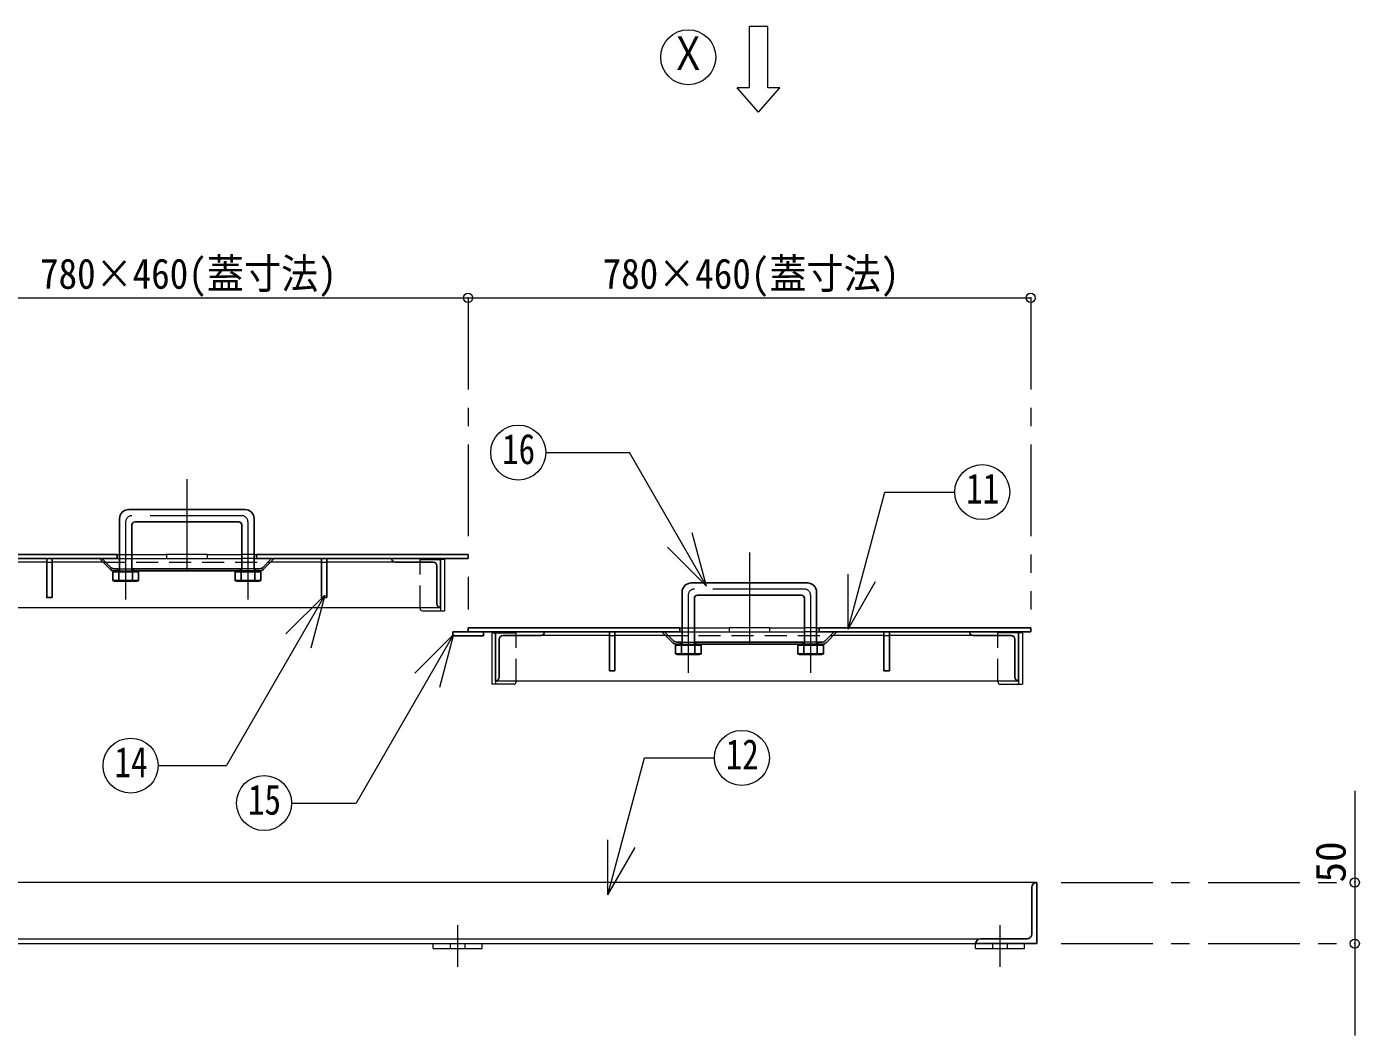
# Model space of a CAD drawing. Units: millimetres at full size, sheet at 1:15; details may follow other scales. Extents: x -3188 to 2887, y -2113 to 2102.
# Drawn here: x -1856 to -767, y -198 to 627 of the extents above; entities that cross this region are included whole.
import ezdxf
from ezdxf.enums import TextEntityAlignment as Align

# ---------------------------------------------------------------- set-up
doc = ezdxf.new("R2010")
doc.units = ezdxf.units.MM
doc.header["$LTSCALE"] = 15
doc.header["$PDMODE"] = 32
doc.header["$PDSIZE"] = 7.5
doc.linetypes.add('CHAIN1', pattern=[8, 5, -1, 1, -1])
doc.linetypes.add('DASHED1', pattern=[1.8, 1.2, -0.6])
doc.layers.add('0-0_ﾚｲﾔ1', color=4, linetype='Continuous', lineweight=9)
doc.styles.add('ＭＳ ゴシック', font='')
doc.styles.get('ＭＳ ゴシック').set_extended_font_data('MS Gothic')

msp = doc.modelspace()

# ---------------------------------------------------------------- linework, layer by layer
at = {"layer": '0-0_ﾚｲﾔ1', "color": 7, "lineweight": 18}
for p, q in [((-1250.34, 627.18), (-1265.34, 627.18)), ((-1265.34, 577.18), (-1265.34, 627.18)), ((-1250.34, 577.18), (-1250.34, 627.18)), ((-1257.84, 557.18), (-1275.34, 577.18)), ((-1265.34, 577.18), (-1275.34, 577.18)), ((-1257.84, 557.18), (-1240.34, 577.18)), ((-1240.34, 577.18), (-1250.34, 577.18)), ((-1431.84, 278.85), (-1363.48, 278.85)), ((-1300.45, 169.67), (-1363.48, 278.85)), ((-1300.45, 169.67), (-1312.09, 213.14)), ((-1300.45, 169.67), (-1332.27, 201.49)), ((-1782.34, 195.38), (-1780.34, 195.38)), ((-1782.34, 192.18), (-1780.34, 192.18)), ((-1770.34, 195.38), (-1741.93, 195.38)), ((-1770.34, 192.18), (-1741.93, 192.18)), ((-1741.93, 195.38), (-1741.93, 192.18)), ((-1708.76, 195.38), (-1680.34, 195.38)), ((-1708.76, 195.38), (-1708.76, 192.18)), ((-1708.76, 192.18), (-1680.34, 192.18)), ((-1670.34, 195.38), (-1668.34, 195.38)), ((-1670.34, 192.18), (-1668.34, 192.18)), ((-1514.64, 191.38), (-1517.84, 191.38)), ((-1514.64, 191.38), (-1514.64, 149.38)), ((-1781.34, 183.68), (-1780.34, 183.68)), ((-1781.34, 182.18), (-1780.34, 182.18)), ((-1769.34, 183.68), (-1770.34, 183.68)), ((-1769.34, 182.18), (-1770.34, 182.18)), ((-1681.34, 183.68), (-1680.34, 183.68)), ((-1681.34, 182.18), (-1680.34, 182.18)), ((-1669.34, 183.68), (-1670.34, 183.68)), ((-1669.34, 182.18), (-1670.34, 182.18)), ((-1184.6, 134.4), (-1184.6, 179.4)), ((-1184.6, 134.4), (-1162.1, 173.37)), ((-1612.42, 162.28), (-1692.96, 22.77)), ((-1612.42, 162.28), (-1644.24, 130.46)), ((-1612.42, 162.28), (-1624.06, 118.81)), ((-1517.84, 152.18), (-1517.84, 149.38)), ((-1517.84, 149.38), (-1514.64, 149.38)), ((-1476.04, 131.38), (-1476.04, 89.38)), ((-1476.04, 131.38), (-1472.84, 131.38)), ((-1322.34, 135.38), (-1320.34, 135.38)), ((-1322.34, 132.18), (-1320.34, 132.18)), ((-1310.34, 135.38), (-1281.93, 135.38)), ((-1310.34, 132.18), (-1281.93, 132.18)), ((-1281.93, 135.38), (-1281.93, 132.18)), ((-1248.76, 135.38), (-1220.34, 135.38)), ((-1248.76, 135.38), (-1248.76, 132.18)), ((-1248.76, 132.18), (-1220.34, 132.18)), ((-1210.34, 135.38), (-1208.34, 135.38)), ((-1210.34, 132.18), (-1208.34, 132.18)), ((-1042.14, 131.38), (-1045.34, 131.38)), ((-1042.14, 131.38), (-1042.14, 89.38)), ((-1507.16, 130.16), (-1586.86, -7.87)), ((-1507.16, 130.16), (-1538.98, 98.34)), ((-1507.16, 130.16), (-1518.81, 86.69)), ((-1321.34, 123.68), (-1320.34, 123.68)), ((-1321.34, 122.18), (-1320.34, 122.18)), ((-1309.34, 123.68), (-1310.34, 123.68)), ((-1309.34, 122.18), (-1310.34, 122.18)), ((-1221.34, 123.68), (-1220.34, 123.68)), ((-1221.34, 122.18), (-1220.34, 122.18)), ((-1209.34, 123.68), (-1210.34, 123.68)), ((-1209.34, 122.18), (-1210.34, 122.18)), ((-1472.84, 89.38), (-1476.04, 89.38)), ((-1472.84, 92.18), (-1472.84, 89.38)), ((-1045.34, 92.18), (-1045.34, 89.38)), ((-1045.34, 89.38), (-1042.14, 89.38)), ((-1748.8, 22.77), (-1692.96, 22.77)), ((-1639.66, -7.87), (-1586.86, -7.87)), ((-1381.17, -83.02), (-1381.17, -38.02)), ((-1381.17, -83.02), (-1358.67, -44.05)), ((-1030.34, -72.82), (-2420.34, -72.82)), ((-2374.34, -118.82), (-1076.34, -118.82)), ((-2370.34, -122.82), (-1080.34, -122.82))]:
    msp.add_line(p, q, dxfattribs=at)
at = {"layer": '0-0_ﾚｲﾔ1'}
for p, q in [((-1955.34, 405.38), (-1495.34, 405.38)), ((-1495.34, 405.38), (-1035.34, 405.38)), ((-1839.84, 189.18), (-1895.84, 189.18)), ((-1793.84, 189.18), (-1835.34, 189.18)), ((-1708.76, 195.38), (-1741.93, 195.38)), ((-1741.93, 192.18), (-1708.76, 192.18)), ((-1615.34, 189.18), (-1656.84, 189.18)), ((-1554.84, 189.18), (-1610.84, 189.18)), ((-1932.84, 152.18), (-1517.84, 152.18)), ((-1534.64, 151.38), (-1534.64, 152.18)), ((-1532.64, 149.38), (-1517.84, 149.38)), ((-1248.76, 135.38), (-1281.93, 135.38)), ((-1281.93, 132.18), (-1248.76, 132.18)), ((-1379.84, 129.18), (-1435.84, 129.18)), ((-1333.84, 129.18), (-1375.34, 129.18)), ((-1155.34, 129.18), (-1196.84, 129.18)), ((-1082.34, 129.18), (-1150.84, 129.18)), ((-1472.84, 92.18), (-1045.34, 92.18)), ((-1458.04, 89.38), (-1472.84, 89.38)), ((-1456.04, 91.38), (-1456.04, 92.18)), ((-1062.14, 91.38), (-1062.14, 92.18)), ((-1060.14, 89.38), (-1045.34, 89.38)), ((-770.34, 2.18), (-770.34, -197.82)), ((-1523.84, -126.82), (-1523.84, -122.82)), ((-1523.84, -126.82), (-1483.84, -126.82)), ((-1483.84, -126.82), (-1483.84, -122.82)), ((-1080.34, -126.82), (-1080.34, -122.82)), ((-1080.34, -126.82), (-1040.34, -126.82)), ((-1040.34, -126.82), (-1040.34, -122.82))]:
    msp.add_line(p, q, dxfattribs=at)
at = {"layer": '0-0_ﾚｲﾔ1', "linetype": 'CHAIN1'}
for p, q in [((-1495.34, 405.38), (-1495.34, 210.38)), ((-1035.34, 405.38), (-1035.34, 150.38)), ((-1725.34, 257.18), (-1725.34, 177.18)), ((-1775.34, 222.18), (-1775.34, 158.68)), ((-1680.34, 227.18), (-1770.34, 227.18)), ((-1675.34, 222.18), (-1675.34, 158.68)), ((-1265.34, 197.18), (-1265.34, 117.18)), ((-1495.34, 177.18), (-1495.34, 150.38)), ((-1220.34, 167.18), (-1310.34, 167.18)), ((-1315.34, 162.18), (-1315.34, 98.68)), ((-1215.34, 162.18), (-1215.34, 98.68)), ((-1010.34, -72.82), (-770.34, -72.82)), ((-1503.84, -141.82), (-1503.84, -107.82)), ((-1060.34, -141.82), (-1060.34, -107.82)), ((-1010.34, -122.82), (-770.34, -122.82))]:
    msp.add_line(p, q, dxfattribs=at)
at = {"layer": '0-0_ﾚｲﾔ1', "color": 5, "lineweight": 25}
for p, q in [((-1677.84, 232.18), (-1772.84, 232.18)), ((-1780.34, 224.68), (-1780.34, 181.68)), ((-1770.34, 219.68), (-1770.34, 181.68)), ((-1682.84, 222.18), (-1767.84, 222.18)), ((-1680.34, 219.68), (-1680.34, 181.68)), ((-1670.34, 224.68), (-1670.34, 181.68)), ((-1967.84, 192.18), (-1782.34, 192.18)), ((-1955.34, 195.38), (-1782.34, 195.38)), ((-1835.34, 192.18), (-1835.34, 160.18)), ((-1787.72, 183.06), (-1796.84, 192.18)), ((-1787.1, 184.56), (-1794.72, 192.18)), ((-1782.34, 195.38), (-1782.34, 192.18)), ((-1668.34, 195.38), (-1495.34, 195.38)), ((-1668.34, 195.38), (-1668.34, 192.18)), ((-1668.34, 192.18), (-1495.34, 192.18)), ((-1663.59, 184.56), (-1655.96, 192.18)), ((-1662.96, 183.06), (-1653.84, 192.18)), ((-1615.34, 192.18), (-1615.34, 160.18)), ((-1610.84, 192.18), (-1610.84, 160.18)), ((-1523.84, 189.18), (-1554.84, 189.18)), ((-1520.84, 155.18), (-1520.84, 186.18)), ((-1517.84, 192.18), (-1517.84, 152.18)), ((-1495.34, 195.38), (-1495.34, 192.18)), ((-1785.84, 181.18), (-1784.34, 181.68)), ((-1785.84, 181.18), (-1764.84, 181.18)), ((-1785.84, 181.18), (-1785.84, 174.18)), ((-1785.6, 182.18), (-1781.34, 182.18)), ((-1784.98, 183.68), (-1781.34, 183.68)), ((-1784.34, 181.68), (-1766.34, 181.68)), ((-1781.34, 183.68), (-1781.34, 182.18)), ((-1780.84, 181.18), (-1780.84, 174.18)), ((-1769.84, 181.18), (-1769.84, 174.18)), ((-1769.34, 183.68), (-1769.34, 182.18)), ((-1769.34, 183.68), (-1681.34, 183.68)), ((-1769.34, 182.18), (-1681.34, 182.18)), ((-1685.84, 181.18), (-1684.34, 181.68)), ((-1685.84, 181.18), (-1664.84, 181.18)), ((-1684.34, 181.68), (-1666.34, 181.68)), ((-1681.34, 183.68), (-1681.34, 182.18)), ((-1680.84, 181.18), (-1680.84, 174.18)), ((-1675.34, 181.68), (-1669.84, 181.18)), ((-1669.84, 181.18), (-1666.34, 181.68)), ((-1669.34, 183.68), (-1669.34, 182.18)), ((-1665.71, 183.68), (-1669.34, 183.68)), ((-1669.34, 182.18), (-1665.09, 182.18)), ((-1785.84, 174.18), (-1764.84, 174.18)), ((-1785.84, 174.18), (-1784.34, 173.68)), ((-1784.34, 173.68), (-1780.84, 174.18)), ((-1784.34, 173.68), (-1766.34, 173.68)), ((-1780.84, 174.18), (-1775.34, 173.68)), ((-1775.34, 173.68), (-1769.84, 174.18)), ((-1769.84, 174.18), (-1766.34, 173.68)), ((-1685.84, 174.18), (-1664.84, 174.18)), ((-1684.34, 173.68), (-1666.34, 173.68)), ((-1664.84, 174.18), (-1666.34, 173.68)), ((-1320.34, 164.68), (-1320.34, 121.68)), ((-1217.84, 172.18), (-1312.84, 172.18)), ((-1210.34, 164.68), (-1210.34, 121.68)), ((-1615.34, 160.18), (-1610.84, 160.18)), ((-1310.34, 159.68), (-1310.34, 121.68)), ((-1222.84, 162.18), (-1307.84, 162.18)), ((-1220.34, 159.68), (-1220.34, 121.68)), ((-1507.84, 132.18), (-1322.34, 132.18)), ((-1507.84, 132.18), (-1507.84, 128.98)), ((-1495.34, 135.38), (-1322.34, 135.38)), ((-1495.34, 135.38), (-1495.34, 132.18)), ((-1482.84, 132.18), (-1482.84, 128.98)), ((-1472.84, 132.18), (-1472.84, 92.18)), ((-1379.84, 132.18), (-1379.84, 100.18)), ((-1375.34, 132.18), (-1375.34, 100.18)), ((-1327.72, 123.06), (-1336.84, 132.18)), ((-1327.1, 124.56), (-1334.72, 132.18)), ((-1322.34, 135.38), (-1322.34, 132.18)), ((-1208.34, 135.38), (-1035.34, 135.38)), ((-1208.34, 135.38), (-1208.34, 132.18)), ((-1208.34, 132.18), (-1035.34, 132.18)), ((-1203.59, 124.56), (-1195.96, 132.18)), ((-1202.96, 123.06), (-1193.84, 132.18)), ((-1155.34, 132.18), (-1155.34, 100.18)), ((-1150.84, 132.18), (-1150.84, 100.18)), ((-1045.34, 132.18), (-1045.34, 92.18)), ((-1035.34, 135.38), (-1035.34, 132.18)), ((-1507.84, 128.98), (-1482.84, 128.98)), ((-1469.84, 126.18), (-1469.84, 95.18)), ((-1435.84, 129.18), (-1466.84, 129.18)), ((-1325.84, 121.18), (-1324.34, 121.68)), ((-1325.84, 121.18), (-1304.84, 121.18)), ((-1325.84, 121.18), (-1325.84, 114.18)), ((-1325.6, 122.18), (-1321.34, 122.18)), ((-1324.98, 123.68), (-1321.34, 123.68)), ((-1324.34, 121.68), (-1306.34, 121.68)), ((-1321.34, 123.68), (-1321.34, 122.18)), ((-1320.84, 121.18), (-1320.84, 114.18)), ((-1309.84, 121.18), (-1309.84, 114.18)), ((-1309.34, 123.68), (-1309.34, 122.18)), ((-1309.34, 123.68), (-1221.34, 123.68)), ((-1309.34, 122.18), (-1221.34, 122.18)), ((-1225.84, 121.18), (-1224.34, 121.68)), ((-1225.84, 121.18), (-1204.84, 121.18)), ((-1224.34, 121.68), (-1206.34, 121.68)), ((-1221.34, 123.68), (-1221.34, 122.18)), ((-1220.84, 121.18), (-1220.84, 114.18)), ((-1215.34, 121.68), (-1209.84, 121.18)), ((-1209.84, 121.18), (-1206.34, 121.68)), ((-1209.34, 123.68), (-1209.34, 122.18)), ((-1205.71, 123.68), (-1209.34, 123.68)), ((-1209.34, 122.18), (-1205.09, 122.18)), ((-1051.34, 129.18), (-1082.34, 129.18)), ((-1048.34, 95.18), (-1048.34, 126.18)), ((-1325.84, 114.18), (-1304.84, 114.18)), ((-1325.84, 114.18), (-1324.34, 113.68)), ((-1324.34, 113.68), (-1320.84, 114.18)), ((-1324.34, 113.68), (-1306.34, 113.68)), ((-1320.84, 114.18), (-1315.34, 113.68)), ((-1315.34, 113.68), (-1309.84, 114.18)), ((-1309.84, 114.18), (-1306.34, 113.68)), ((-1225.84, 114.18), (-1204.84, 114.18)), ((-1224.34, 113.68), (-1206.34, 113.68)), ((-1204.84, 114.18), (-1206.34, 113.68)), ((-1379.84, 100.18), (-1375.34, 100.18)), ((-1155.34, 100.18), (-1150.84, 100.18)), ((-1030.34, -122.82), (-1030.34, -72.82)), ((-1034.34, -114.82), (-1034.34, -76.82)), ((-1076.34, -118.82), (-1038.34, -118.82)), ((-1080.34, -122.82), (-1030.34, -122.82))]:
    msp.add_line(p, q, dxfattribs=at)
at = {"layer": '0-0_ﾚｲﾔ1', "linetype": 'DASHED1'}
for p, q in [((-1839.84, 189.18), (-1835.34, 189.18)), ((-1793.84, 189.18), (-1656.84, 189.18)), ((-1780.34, 195.38), (-1770.34, 195.38)), ((-1780.34, 192.18), (-1770.34, 192.18)), ((-1670.34, 195.38), (-1680.34, 195.38)), ((-1670.34, 192.18), (-1680.34, 192.18)), ((-1615.34, 189.18), (-1610.84, 189.18)), ((-1534.64, 191.38), (-1517.84, 191.38)), ((-1534.64, 152.18), (-1534.64, 191.38)), ((-1780.34, 183.68), (-1770.34, 183.68)), ((-1780.34, 182.18), (-1770.34, 182.18)), ((-1670.34, 183.68), (-1680.34, 183.68)), ((-1670.34, 182.18), (-1680.34, 182.18)), ((-1472.84, 131.38), (-1456.04, 131.38)), ((-1456.04, 92.18), (-1456.04, 131.38)), ((-1320.34, 135.38), (-1310.34, 135.38)), ((-1320.34, 132.18), (-1310.34, 132.18)), ((-1210.34, 135.38), (-1220.34, 135.38)), ((-1210.34, 132.18), (-1220.34, 132.18)), ((-1062.14, 92.18), (-1062.14, 131.38)), ((-1045.34, 131.38), (-1062.14, 131.38)), ((-1379.84, 129.18), (-1375.34, 129.18)), ((-1333.84, 129.18), (-1196.84, 129.18)), ((-1320.34, 123.68), (-1310.34, 123.68)), ((-1320.34, 122.18), (-1310.34, 122.18)), ((-1210.34, 123.68), (-1220.34, 123.68)), ((-1210.34, 122.18), (-1220.34, 122.18)), ((-1155.34, 129.18), (-1150.84, 129.18)), ((-1509.84, -126.82), (-1509.84, -122.82)), ((-1497.84, -126.82), (-1497.84, -122.82)), ((-1066.34, -126.82), (-1066.34, -122.82)), ((-1054.34, -126.82), (-1054.34, -122.82))]:
    msp.add_line(p, q, dxfattribs=at)
at = {"layer": '0-0_ﾚｲﾔ1', "color": 7, "lineweight": 18}
for points in [[(-1184.6, 134.4), (-1154.55, 246.52), (-1097.43, 246.52)], [(-1381.17, -83.02), (-1351.12, 29.1), (-1294, 29.1)]]:
    msp.add_lwpolyline(points, dxfattribs=at)
at = {"layer": '0-0_ﾚｲﾔ1', "color": 5, "lineweight": 25}
for points in [[(-1839.84, 192.18), (-1839.84, 160.18), (-1835.34, 160.18)], [(-1784.34, 181.68), (-1780.84, 181.18), (-1775.34, 181.68)], [(-1775.34, 181.68), (-1769.84, 181.18), (-1766.34, 181.68)], [(-1766.34, 181.68), (-1764.84, 181.18), (-1764.84, 174.18), (-1766.34, 173.68)], [(-1685.84, 181.18), (-1685.84, 174.18), (-1684.34, 173.68), (-1680.84, 174.18)], [(-1684.34, 181.68), (-1680.84, 181.18), (-1675.34, 181.68)], [(-1669.84, 181.18), (-1669.84, 174.18), (-1666.34, 173.68)], [(-1666.34, 181.68), (-1664.84, 181.18), (-1664.84, 174.18)], [(-1680.84, 174.18), (-1675.34, 173.68), (-1669.84, 174.18)], [(-1324.34, 121.68), (-1320.84, 121.18), (-1315.34, 121.68)], [(-1315.34, 121.68), (-1309.84, 121.18), (-1306.34, 121.68)], [(-1306.34, 121.68), (-1304.84, 121.18), (-1304.84, 114.18), (-1306.34, 113.68)], [(-1225.84, 121.18), (-1225.84, 114.18), (-1224.34, 113.68), (-1220.84, 114.18)], [(-1224.34, 121.68), (-1220.84, 121.18), (-1215.34, 121.68)], [(-1209.84, 121.18), (-1209.84, 114.18), (-1206.34, 113.68)], [(-1206.34, 121.68), (-1204.84, 121.18), (-1204.84, 114.18)], [(-1220.84, 114.18), (-1215.34, 113.68), (-1209.84, 114.18)]]:
    msp.add_lwpolyline(points, dxfattribs=at)
at = {"layer": '0-0_ﾚｲﾔ1', "color": 7, "lineweight": 18}
for centre in [(-1315.34, 602.18), (-1454.34, 278.85), (-1074.93, 246.52), (-1771.3, 22.77), (-1271.5, 29.1), (-1662.16, -7.87)]:
    msp.add_circle(centre, 22.5, dxfattribs=at)
at = {"layer": '0-0_ﾚｲﾔ1', "color": 5, "lineweight": 25}
for centre, radius, start, end in [((-1772.84, 224.68), 7.5, 90, 180), ((-1677.84, 224.68), 7.5, 0, 90), ((-1767.84, 219.68), 2.5, 90, 180), ((-1682.84, 219.68), 2.5, 0, 90), ((-1554.84, 192.18), 3, 180, 270), ((-1523.84, 186.18), 3, 0, 90), ((-1785.6, 185.18), 3, 225, 270), ((-1784.98, 186.68), 3, 225, 270), ((-1665.71, 186.68), 3, 270, 315), ((-1665.09, 185.18), 3, 270, 315), ((-1312.84, 164.68), 7.5, 90, 180), ((-1217.84, 164.68), 7.5, 0, 90), ((-1517.84, 155.18), 3, 180, 270), ((-1307.84, 159.68), 2.5, 90, 180), ((-1222.84, 159.68), 2.5, 0, 90), ((-1435.84, 132.18), 3, 270, 0), ((-1082.34, 132.18), 3, 180, 270), ((-1466.84, 126.18), 3, 90, 180), ((-1325.6, 125.18), 3, 225, 270), ((-1324.98, 126.68), 3, 225, 270), ((-1205.71, 126.68), 3, 270, 315), ((-1205.09, 125.18), 3, 270, 315), ((-1051.34, 126.18), 3, 0, 90), ((-1472.84, 95.18), 3, 270, 0), ((-1045.34, 95.18), 3, 180, 270), ((-1030.34, -76.82), 4, 90, 180), ((-1076.34, -122.82), 4, 90, 180), ((-1038.34, -114.82), 4, 270, 0)]:
    msp.add_arc(centre, radius, start, end, dxfattribs=at)
at = {"layer": '0-0_ﾚｲﾔ1', "linetype": 'CHAIN1'}
for centre, start, end in [((-1770.34, 222.18), 90, 180), ((-1680.34, 222.18), 0, 90), ((-1310.34, 162.18), 90, 180), ((-1220.34, 162.18), 0, 90)]:
    msp.add_arc(centre, 5, start, end, dxfattribs=at)
at = {"layer": '0-0_ﾚｲﾔ1'}
for centre, start, end in [((-1532.64, 151.38), 180, 270), ((-1458.04, 91.38), 270, 0), ((-1060.14, 91.38), 180, 270)]:
    msp.add_arc(centre, 2, start, end, dxfattribs=at)
at = {"layer": '0-0_ﾚｲﾔ1', "color": 1}
for p in [(-1495.34, 405.38), (-1035.34, 405.38), (-770.34, -72.82), (-770.34, -122.82)]:
    msp.add_point(p, dxfattribs=at)

# ---------------------------------------------------------------- texts
at = {"layer": '0-0_ﾚｲﾔ1', "color": 7, "style": 'ＭＳ ゴシック'}
for s, height, width, p in [('Ｘ', 27.49, 0.8, (-1330.34, 583.43)), ('780×460(蓋寸法)', 24.74, 0.9, (-1845.34, 405.38)), ('780×460(蓋寸法)', 24.74, 0.9, (-1385.34, 405.38)), ('16', 24.74, 0.8, (-1467.47, 261.98)), ('11', 24.74, 0.8, (-1088.05, 229.65)), ('12', 24.74, 0.8, (-1284.62, 12.23)), ('14', 24.74, 0.8, (-1784.42, 5.89)), ('15', 24.74, 0.8, (-1675.29, -24.75))]:
    msp.add_text(s, height=height, dxfattribs=dict(at, width=width)).set_placement(p, align=Align.BOTTOM_LEFT)
msp.add_text('50', height=24.74, rotation=90, dxfattribs=at).set_placement((-770.34, -72.82), align=Align.BOTTOM_LEFT)

doc.saveas('drawing.dxf')
